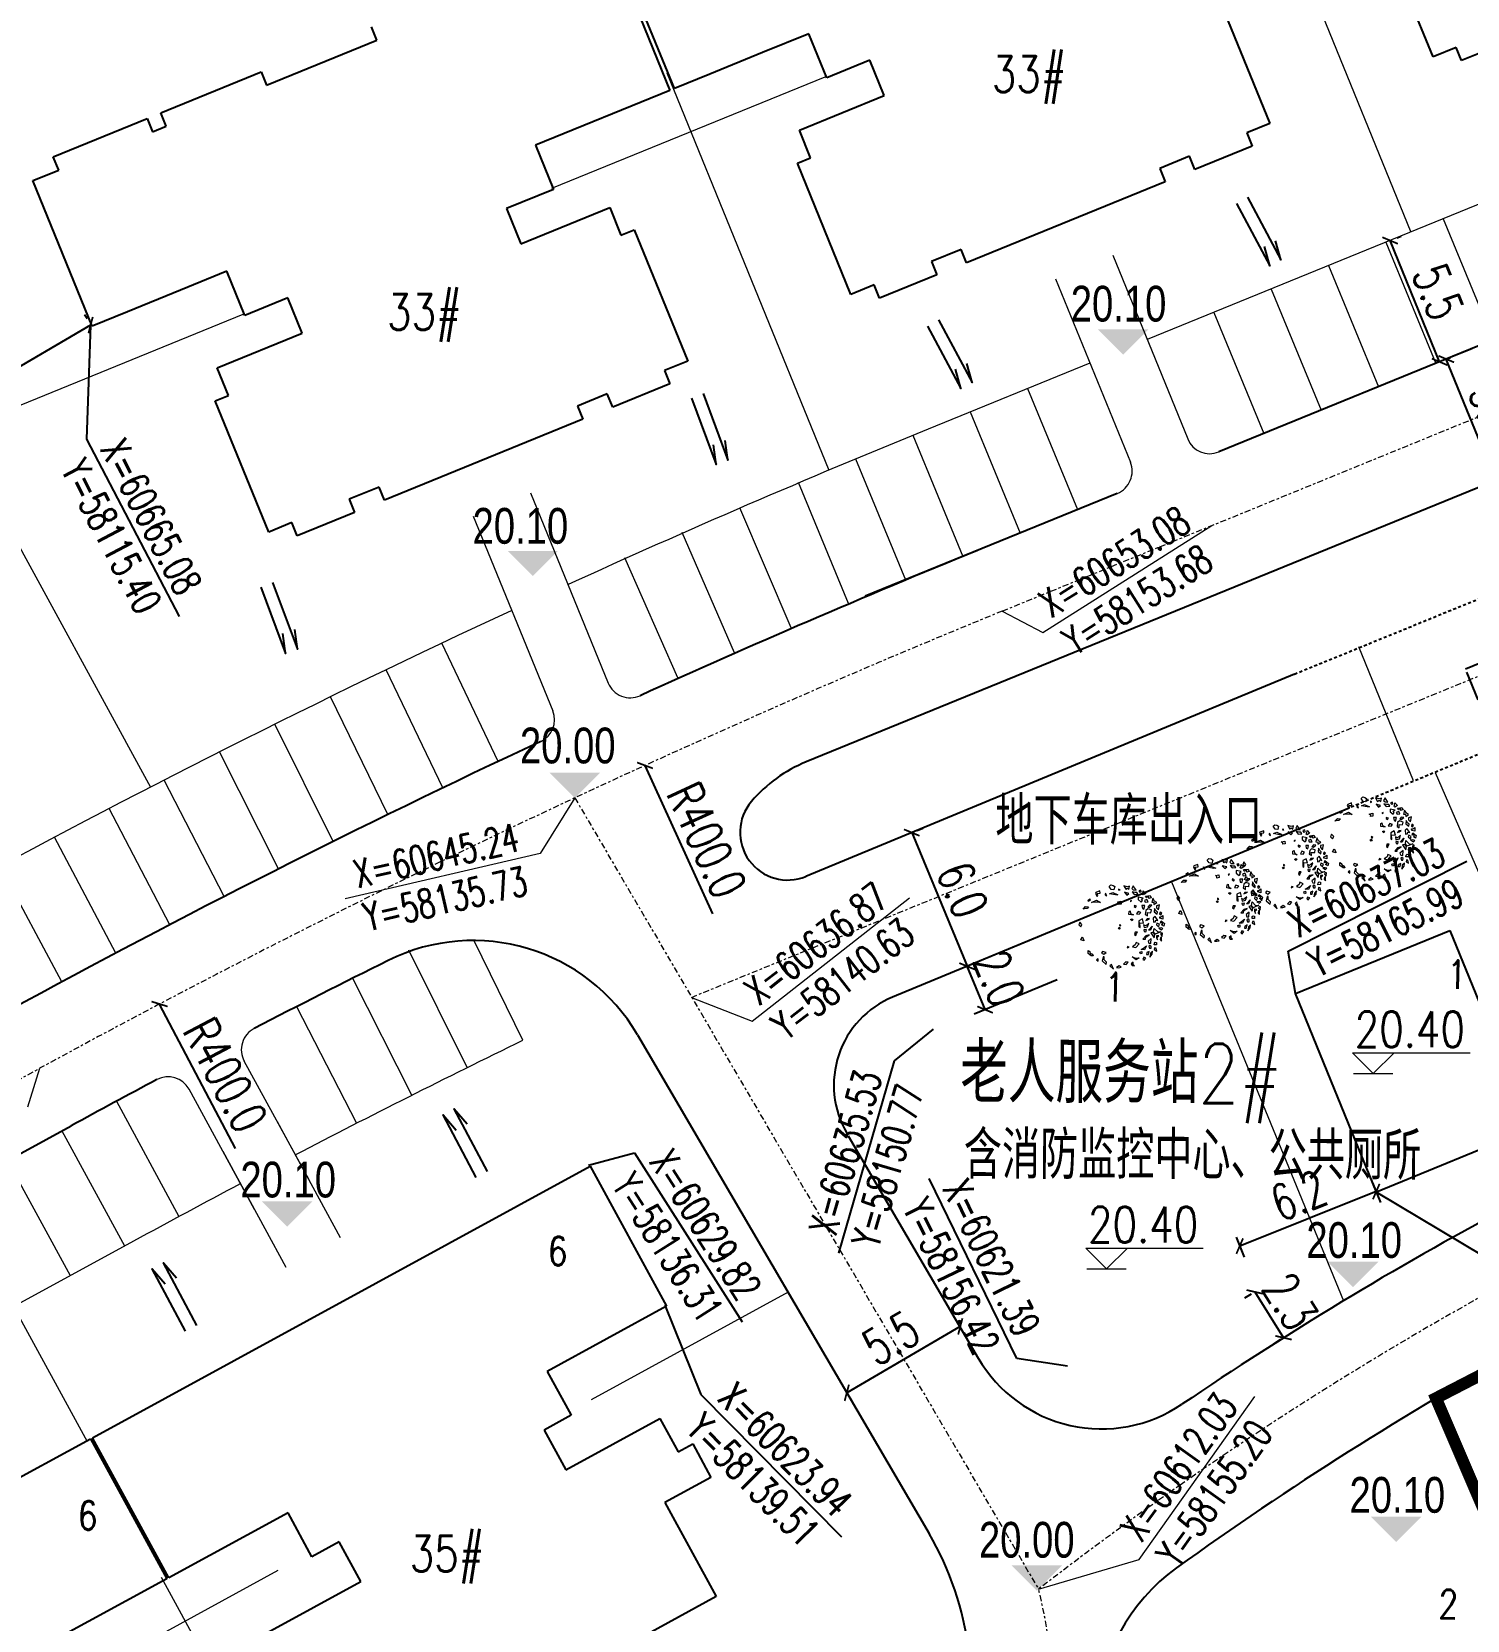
# Model space of a CAD drawing. Header units: inches. Extents: x 393 to 1582, y 246 to 1188.
# Drawn here: x 1077 to 1137.2, y 819.9 to 886.6 of the extents above; entities that cross this region are included whole.
import ezdxf

# ---------------------------------------------------------------- set-up
doc = ezdxf.new("R2010")
doc.units = ezdxf.units.IN
doc.header["$MEASUREMENT"] = 0
for name, pattern in [('CENTER', [2, 1.25, -0.25, 0.25, -0.25]), ('CENTERX2', [4, 2.5, -0.5, 0.5, -0.5]), ('DASH', [0.35, 0.25, -0.1]), ('DASHED', [19.05, 12.7, -6.35])]:
    doc.linetypes.add(name, pattern=pattern)
for name, color, linetype, lineweight in [('BUILD', 1, 'Continuous', 40), ('buildelev', 2, 'Continuous', 20), ('parking', 30, 'Continuous', 18), ('ROAD', 1, 'Continuous', 25), ('ROAD-CENTER', 7, 'CENTERX2', 18), ('ROAD-ZB', 4, 'Continuous', 15), ('walk', 2, 'Continuous', 18), ('围墙', 75, 'FENCELINE1', 15), ('建筑型号', 2, 'Continuous', 18), ('树', 84, 'Continuous', 15)]:
    doc.layers.add(name, color=color, linetype=linetype, lineweight=lineweight)
for name, color, linetype in [('build2', 40, 'Continuous'), ('buildcoor', 7, 'Continuous'), ('DIM', 4, 'Continuous'), ('drain', 4, 'Continuous'), ('ELEV', 1, 'Continuous'), ('FRAME', 7, 'Continuous'), ('G', 60, 'Continuous'), ('PD', 21, 'Continuous'), ('PUB_TEXT', 7, 'Continuous'), ('roaddim', 2, 'Continuous'), ('roadradiu', 3, 'Continuous'), ('公共绿地', 3, 'Continuous'), ('外墙', 42, 'Continuous'), ('建筑层数', 7, 'Continuous')]:
    doc.layers.add(name, color=color, linetype=linetype)
doc.styles.add('_HZTXT', font='txt.shx', dxfattribs={"width": 0.8, "bigfont": 'hztxt.shx'})
doc.styles.add('DIM_FONT', font='SIMPLEX.shx', dxfattribs={"width": 0.8})
doc.styles.add('FLS', font='', dxfattribs={"width": 0.8})
doc.styles.add('HZ', font='simplex.shx', dxfattribs={"width": 0.7, "bigfont": 'hztxt.shx'})
doc.styles.add('RO', font='romans.shx', dxfattribs={"width": 0.8})
doc.styles.get('FLS').set_extended_font_data('创艺繁隶书')
doc.linetypes.add('FENCELINE1', pattern='A,0.25,-0.1,[133,ltypeshp.shx,S=0.1,R=0,X=-0.1,Y=0],-0.1,1', length=1.45)
doc.dimstyles.new('NORMAL', dxfattribs={"dimtxt": 1.5, "dimasz": 0.3, "dimexe": 0.5, "dimexo": 0.3, "dimgap": 0.3, "dimtad": 1, "dimdec": 1, "dimzin": 1, "dimdsep": 46, "dimtxsty": 'HZ', "dimblk": 'ARCHTICK', "dimcen": 0, "dimclrt": 256, "dimadec": 0, "dimazin": 0, "dimtfac": 1, "dimtdec": 1, "dimtofl": 0, "dimtmove": 0, "dimatfit": 3, "dimldrblk": 'ARCHTICK', "dimfxl": 1, "dimtolj": 2, "dimtzin": 0, "dimarcsym": 0})

# ---------------------------------------------------------------- blocks, each defined once
blk = doc.blocks.new('_ARCHTICK')
at = {"color": 0, "linetype": 'ByBlock', "const_width": 0.15}
blk.add_lwpolyline([(-0.5, -0.5), (0.5, 0.5)], dxfattribs=at)
blk = doc.blocks.new('*D108')
at = {"layer": 'DEFPOINTS', "color": 0, "ltscale": 0.3, "transparency": 16777216}
for p in [(1123.957, 1187.983), (1247.519, 525.406)]:
    blk.add_point(p, dxfattribs=at)
at = {"layer": 'roadradiu', "color": 0, "lineweight": -2, "ltscale": 0.3, "transparency": 16777216}
blk.add_line((1246.336, 531.746), (1247.519, 525.406), dxfattribs=at)
at = {"layer": 'roadradiu', "color": 0, "lineweight": -2, "ltscale": 0.3, "transparency": 16777216, "xscale": 0.3, "yscale": 0.3, "zscale": 0.3, "rotation": 280.5635434118076}
blk.add_blockref('_ARCHTICK', (1247.519, 525.406), dxfattribs=at)
at = {"layer": 'roadradiu', "ltscale": 0.3, "transparency": 16777216, "insert": (1247.905, 529.063), "char_height": 1.5, "attachment_point": 5, "rotation": 280.56354, "style": 'HZ'}
blk.add_mtext('\\A2;R674.0', dxfattribs=at)
blk = doc.blocks.new('*D188')
at = {"layer": 'DEFPOINTS', "color": 0, "ltscale": 0.3, "transparency": 16777216}
for p in [(1123.957, 1187.983), (1194.722, 517.708)]:
    blk.add_point(p, dxfattribs=at)
at = {"layer": 'roadradiu', "color": 0, "lineweight": -2, "ltscale": 0.3, "transparency": 16777216}
blk.add_line((1193.358, 530.623), (1194.722, 517.708), dxfattribs=at)
at = {"layer": 'roadradiu', "color": 0, "lineweight": -2, "ltscale": 0.3, "transparency": 16777216, "xscale": 0.3, "yscale": 0.3, "zscale": 0.3, "rotation": 276.0266870917976}
blk.add_blockref('_ARCHTICK', (1194.722, 517.708), dxfattribs=at)
at = {"layer": 'roadradiu', "ltscale": 0.3, "transparency": 16777216, "insert": (1194.709, 527.824), "char_height": 1.5, "attachment_point": 5, "rotation": 276.02669, "style": 'HZ'}
blk.add_mtext('\\A2;R674.0', dxfattribs=at)
blk = doc.blocks.new('YMQ')
at = {"layer": 'PD'}
for p, q in [((-3.425, 16.316), (2.222, 18.623)), ((1.796, 18.45), (3.581, 14.08)), ((2.222, 18.623), (4.007, 14.254)), ((-3.142, 15.622), (2.505, 17.929)), ((-0.602, 17.47), (4.466, 5.065)), ((-3.425, 16.316), (1.643, 3.912)), ((-2.999, 16.49), (2.068, 4.086)), ((4.007, 14.254), (-1.64, 11.947)), ((3.581, 14.08), (4.33, 12.247)), ((4.007, 14.254), (4.756, 12.421)), ((4.33, 12.247), (5.079, 10.414)), ((4.756, 12.421), (5.504, 10.588)), ((5.504, 10.588), (-0.142, 8.281)), ((5.079, 10.414), (6.864, 6.045)), ((5.504, 10.588), (7.29, 6.219)), ((7.006, 6.913), (1.359, 4.606)), ((7.29, 6.219), (1.643, 3.912))]:
    blk.add_line(p, q, dxfattribs=at)
at = {"layer": 'PD', "linetype": 'DASHED'}
blk.add_line((4.756, 12.421), (-0.891, 10.114), dxfattribs=at)
at = {"layer": 'PD', "linetype": 'CENTER'}
blk.add_lwpolyline([(0, 0), (-7.337, 17.959), (3.864, 22.535), (11.201, 4.576)], close=True, dxfattribs=at)
blk = doc.blocks.new('A$C1F88636C')
at = {"layer": 'G', "rotation": 319.643104860294}
blk.add_blockref('YMQ', (0, 3.766), dxfattribs=at)
blk = doc.blocks.new('psss')
at = {"layer": 'drain', "ltscale": 3}
for points in [[(-2.979, 0.527), (0.007, 0.531), (-0.808, 0.714)], [(-2.967, -0.004), (0, 0), (-0.815, 0.183)]]:
    blk.add_lwpolyline(points, dxfattribs=at)
blk = doc.blocks.new('GPPMTR01')
at = {"color": 0, "linetype": 'ByBlock'}
for points in [[(-0.354, 0.404), (-0.335, 0.371), (-0.312, 0.378), (-0.293, 0.408)], [(-0.298, 0.355), (-0.259, 0.362), (-0.24, 0.402), (-0.263, 0.4), (-0.275, 0.378)], [(-0.263, 0.454), (-0.27, 0.431), (-0.248, 0.431), (-0.243, 0.447)], [(-0.215, 0.443), (-0.218, 0.456), (-0.242, 0.475), (-0.199, 0.486), (-0.199, 0.449)], [(-0.166, 0.433), (-0.207, 0.386), (-0.18, 0.371), (-0.137, 0.387), (-0.147, 0.409), (-0.165, 0.407)], [(-0.173, 0.469), (-0.151, 0.518), (-0.12, 0.516), (-0.128, 0.487), (-0.144, 0.498), (-0.151, 0.48), (-0.145, 0.47)], [(-0.127, 0.461), (-0.133, 0.429), (-0.111, 0.428), (-0.096, 0.459)], [(-0.106, 0.53), (-0.073, 0.496), (-0.058, 0.515), (-0.035, 0.504), (-0.038, 0.545), (-0.064, 0.53)], [(-0.079, 0.401), (-0.097, 0.371), (-0.064, 0.359), (-0.049, 0.371)], [(-0.038, 0.477), (-0.055, 0.454), (-0.043, 0.424), (-0.032, 0.439)], [(0.007, 0.443), (-0.026, 0.412), (-0.02, 0.382), (0.016, 0.352), (0.045, 0.367), (0.01, 0.386), (0.034, 0.42)], [(0.005, 0.559), (-0.005, 0.523), (0.016, 0.511), (0.051, 0.519)], [(0.01, 0.485), (0.042, 0.462), (0.084, 0.477), (0.066, 0.492), (0.042, 0.485)], [(0.105, 0.53), (0.084, 0.519), (0.099, 0.504), (0.114, 0.511)], [(0.158, 0.447), (0.096, 0.443), (0.105, 0.412), (0.146, 0.393), (0.155, 0.416), (0.14, 0.428)], [(0.131, 0.488), (0.137, 0.5), (0.134, 0.53), (0.173, 0.507), (0.146, 0.481)], [(0.179, 0.477), (0.229, 0.496), (0.25, 0.473), (0.223, 0.458), (0.22, 0.477), (0.202, 0.469), (0.199, 0.458)], [(0.205, 0.439), (0.179, 0.42), (0.194, 0.405), (0.226, 0.416)], [(0.214, 0.359), (0.274, 0.374), (0.291, 0.409), (0.282, 0.336), (0.247, 0.333)], [(0.268, 0.45), (0.253, 0.435), (0.241, 0.409), (0.274, 0.428)], [(0.315, 0.416), (0.306, 0.401), (0.318, 0.39), (0.348, 0.393)], [(-0.482, 0.196), (-0.461, 0.207), (-0.432, 0.177), (-0.452, 0.154), (-0.494, 0.15), (-0.5, 0.177)], [(-0.412, 0.305), (-0.364, 0.304), (-0.367, 0.328), (-0.343, 0.337), (-0.374, 0.364), (-0.382, 0.335)], [(-0.393, 0.241), (-0.408, 0.23), (-0.396, 0.226)], [(-0.304, 0.31), (-0.343, 0.272), (-0.298, 0.279)], [(-0.215, 0.295), (-0.215, 0.276), (-0.206, 0.283)], [(-0.123, 0.314), (-0.144, 0.295), (-0.135, 0.287), (-0.115, 0.295)], [(-0.064, 0.207), (-0.085, 0.184), (-0.115, 0.203), (-0.115, 0.219), (-0.085, 0.207), (-0.052, 0.226)], [(-0.032, 0.317), (-0.058, 0.295), (-0.043, 0.264), (-0.023, 0.291)], [(-0.02, 0.188), (-0.008, 0.192), (0.001, 0.177), (-0.02, 0.169)], [(0.045, 0.295), (0.042, 0.249), (0.105, 0.211), (0.119, 0.219), (0.069, 0.245), (0.096, 0.283)], [(0.084, 0.371), (0.072, 0.344), (0.081, 0.321), (0.084, 0.344)], [(0.128, 0.336), (0.137, 0.287), (0.114, 0.272), (0.146, 0.26), (0.158, 0.302)], [(0.179, 0.272), (0.167, 0.245), (0.185, 0.238), (0.199, 0.253)], [(0.199, 0.291), (0.179, 0.352), (0.211, 0.31)], [(0.25, 0.325), (0.241, 0.298), (0.312, 0.302), (0.282, 0.329)], [(0.253, 0.268), (0.241, 0.226), (0.259, 0.177), (0.274, 0.203), (0.253, 0.219)], [(0.303, 0.268), (0.309, 0.219), (0.336, 0.215), (0.351, 0.234)], [(0.321, 0.363), (0.306, 0.34), (0.327, 0.325), (0.356, 0.325), (0.327, 0.336)], [(0.351, 0.382), (0.348, 0.371), (0.368, 0.355), (0.392, 0.359)], [(0.386, 0.257), (0.368, 0.272), (0.365, 0.287), (0.377, 0.298), (0.401, 0.283)], [(0.401, 0.207), (0.383, 0.219), (0.365, 0.211), (0.368, 0.196), (0.392, 0.192)], [(0.431, 0.26), (0.419, 0.245), (0.436, 0.23), (0.466, 0.249)], [(0.442, 0.203), (0.451, 0.169), (0.487, 0.139), (0.472, 0.181)], [(-0.482, 0.014), (-0.506, 0.025), (-0.514, -0.024), (-0.506, -0.036), (-0.464, -0.036), (-0.47, -0.024), (-0.494, -0.017)], [(-0.446, 0.071), (-0.432, 0.055), (-0.414, 0.067)], [(-0.417, 0.109), (-0.411, 0.15), (-0.357, 0.188), (-0.369, 0.162)], [(-0.283, 0.139), (-0.269, 0.181), (-0.239, 0.166), (-0.248, 0.139), (-0.263, 0.15)], [(-0.02, 0.033), (-0.035, 0.025), (-0.026, 0.017), (-0.014, 0.021)], [(0.152, 0.162), (0.137, 0.139), (0.158, 0.12), (0.176, 0.128), (0.161, 0.143)], [(0.25, 0.086), (0.271, 0.063), (0.274, 0.021), (0.303, 0.052), (0.285, 0.109)], [(0.348, 0.173), (0.377, 0.128), (0.356, 0.097), (0.354, 0.128)], [(0.401, 0.078), (0.398, 0.063), (0.374, 0.067), (0.377, 0.09)], [(0.428, 0.025), (0.431, -0.021), (0.377, -0.043), (0.41, -0.013)], [(0.422, 0.166), (0.419, 0.135), (0.439, 0.12), (0.451, 0.139)], [(0.451, 0.074), (0.469, 0.052), (0.484, 0.063), (0.472, 0.093)], [(-0.467, -0.131), (-0.464, -0.157), (-0.482, -0.154), (-0.485, -0.127)], [(-0.437, -0.131), (-0.429, -0.066), (-0.381, -0.04), (-0.408, -0.078)], [(-0.42, -0.26), (-0.432, -0.218), (-0.411, -0.188), (-0.402, -0.214), (-0.411, -0.229)], [(0.256, -0.013), (0.241, -0.028), (0.253, -0.04)], [(0.407, -0.119), (0.389, -0.138), (0.398, -0.176), (0.419, -0.154)], [(0.436, -0.066), (0.442, -0.097), (0.466, -0.097), (0.481, -0.074), (0.46, -0.078)], [(-0.266, -0.366), (-0.304, -0.374), (-0.283, -0.4), (-0.251, -0.393)], [(0.17, -0.286), (0.137, -0.317), (0.149, -0.336), (0.176, -0.321)], [(0.205, -0.332), (0.199, -0.343), (0.235, -0.378), (0.294, -0.359), (0.274, -0.34), (0.235, -0.351)], [(0.327, -0.305), (0.333, -0.328), (0.389, -0.313)], [(0.416, -0.218), (0.389, -0.233), (0.392, -0.271), (0.407, -0.248)], [(-0.115, -0.473), (-0.138, -0.438), (-0.106, -0.438), (-0.085, -0.446)], [(0.072, -0.48), (0.042, -0.461), (0.06, -0.45), (0.066, -0.454), (0.096, -0.454), (0.096, -0.438), (0.125, -0.442), (0.114, -0.461)], [(0.188, -0.431), (0.211, -0.423), (0.188, -0.408)]]:
    blk.add_lwpolyline(points, close=True, dxfattribs=at)
blk.add_circle((0, 0), 0.01, dxfattribs=at)
blk = doc.blocks.new('*D248')
at = {"layer": 'DEFPOINTS', "color": 0, "ltscale": 0.3, "transparency": 16777216}
for p in [(1113.848, 852.972), (1116.172, 847.361), (1116.223, 847.382)]:
    blk.add_point(p, dxfattribs=at)
at = {"layer": 'roaddim', "color": 0, "lineweight": -2, "ltscale": 0.3, "transparency": 16777216}
for p, q in [((1113.899, 852.993), (1116.223, 847.382)), ((1114.125, 853.087), (1114.361, 853.185)), ((1116.449, 847.475), (1116.685, 847.573))]:
    blk.add_line(p, q, dxfattribs=at)
at = {"layer": 'roaddim', "color": 0, "lineweight": -2, "ltscale": 0.3, "transparency": 16777216, "xscale": 0.5, "yscale": 0.5, "zscale": 0.5}
for p, rotation in [((1113.899, 852.993), 112.4966321299341), ((1116.223, 847.382), 292.4966321299341)]:
    blk.add_blockref('_ARCHTICK', p, dxfattribs=dict(at, rotation=rotation))
at = {"layer": 'roaddim', "ltscale": 0.3, "transparency": 16777216, "insert": (1116.031, 850.59), "char_height": 1.5, "attachment_point": 5, "rotation": 292.49663, "style": 'HZ'}
blk.add_mtext('\\A2;6.0', dxfattribs=at)
blk = doc.blocks.new('*D356')
at = {"layer": 'DEFPOINTS', "color": 0, "ltscale": 0.3, "transparency": 16777216}
for p in [(1136.343, 872.868), (1137.692, 873.418), (1139.77, 868.325)]:
    blk.add_point(p, dxfattribs=at)
at = {"layer": 'roaddim', "color": 0, "lineweight": -2, "ltscale": 0.3, "transparency": 16777216}
for p, q in [((1137.415, 873.305), (1135.88, 872.679)), ((1138.421, 867.774), (1136.343, 872.868)), ((1139.493, 868.211), (1137.958, 867.585))]:
    blk.add_line(p, q, dxfattribs=at)
at = {"layer": 'roaddim', "color": 0, "lineweight": -2, "ltscale": 0.3, "transparency": 16777216, "xscale": 0.5, "yscale": 0.5, "zscale": 0.5}
for p, rotation in [((1136.343, 872.868), 112.1948373259696), ((1138.421, 867.774), 292.1948373259696)]:
    blk.add_blockref('_ARCHTICK', p, dxfattribs=dict(at, rotation=rotation))
at = {"layer": 'roaddim', "ltscale": 0.3, "transparency": 16777216, "insert": (1138.354, 870.717), "char_height": 1.5, "attachment_point": 5, "rotation": 292.19484, "style": 'HZ'}
blk.add_mtext('\\A2;5.5', dxfattribs=at)
blk = doc.blocks.new('*D202')
at = {"layer": 'DEFPOINTS', "color": 0, "ltscale": 0.3, "transparency": 16777216}
for p in [(1133.983, 877.845), (1133.983, 877.845), (1136.06, 872.752)]:
    blk.add_point(p, dxfattribs=at)
at = {"layer": 'roaddim', "color": 0, "lineweight": -2, "ltscale": 0.3, "transparency": 16777216}
for p, q in [((1136.06, 872.752), (1133.983, 877.845)), ((1134.26, 877.958), (1134.446, 878.034)), ((1136.338, 872.866), (1136.523, 872.941))]:
    blk.add_line(p, q, dxfattribs=at)
at = {"layer": 'roaddim', "color": 0, "lineweight": -2, "ltscale": 0.3, "transparency": 16777216, "xscale": 0.5, "yscale": 0.5, "zscale": 0.5}
for p, rotation in [((1133.983, 877.845), 112.1948373261285), ((1136.06, 872.752), 292.1948373261285)]:
    blk.add_blockref('_ARCHTICK', p, dxfattribs=dict(at, rotation=rotation))
at = {"layer": 'roaddim', "ltscale": 0.3, "transparency": 16777216, "insert": (1135.994, 875.695), "char_height": 1.5, "attachment_point": 5, "rotation": 292.19484, "style": 'HZ'}
blk.add_mtext('\\A2;5.5', dxfattribs=at)
blk = doc.blocks.new('*D205')
at = {"layer": 'DEFPOINTS', "color": 0, "ltscale": 0.3, "transparency": 16777216}
for p in [(1079.422, 874.295), (1065.396, 866.08), (1065.396, 866.08)]:
    blk.add_point(p, dxfattribs=at)
at = {"layer": 'DIM', "color": 0, "lineweight": -2, "ltscale": 0.3, "transparency": 16777216}
for p, q in [((1079.422, 874.295), (1065.396, 866.08)), ((1079.27, 874.553), (1079.169, 874.726)), ((1065.244, 866.338), (1065.143, 866.511))]:
    blk.add_line(p, q, dxfattribs=at)
at = {"layer": 'DIM', "color": 0, "lineweight": -2, "ltscale": 0.3, "transparency": 16777216, "xscale": 0.5, "yscale": 0.5, "zscale": 0.5}
for p, rotation in [((1079.422, 874.295), 30.35756967952579), ((1065.396, 866.08), 210.3575696795258)]:
    blk.add_blockref('_ARCHTICK', p, dxfattribs=dict(at, rotation=rotation))
at = {"layer": 'DIM', "ltscale": 0.3, "transparency": 16777216, "insert": (1071.878, 871.093), "char_height": 1.5, "attachment_point": 5, "rotation": 30.35757, "style": 'HZ'}
blk.add_mtext('\\A2;16.3', dxfattribs=at)
blk = doc.blocks.new('*D367')
at = {"layer": 'DEFPOINTS', "color": 0, "ltscale": 0.3, "transparency": 16777216}
for p in [(1102.7, 855.811), (1268.804, 491.93)]:
    blk.add_point(p, dxfattribs=at)
at = {"layer": 'roadradiu', "color": 0, "lineweight": -2, "ltscale": 0.3, "transparency": 16777216}
blk.add_line((1105.544, 849.58), (1102.7, 855.811), dxfattribs=at)
at = {"layer": 'roadradiu', "color": 0, "lineweight": -2, "ltscale": 0.3, "transparency": 16777216, "xscale": 0.5, "yscale": 0.5, "zscale": 0.5, "rotation": 114.5356906864757}
blk.add_blockref('_ARCHTICK', (1102.7, 855.811), dxfattribs=at)
at = {"layer": 'roadradiu', "ltscale": 0.3, "transparency": 16777216, "insert": (1105.285, 852.676), "char_height": 1.5, "attachment_point": 5, "rotation": 294.53569, "style": 'HZ'}
blk.add_mtext('\\A2;R400.0', dxfattribs=at)
blk = doc.blocks.new('*D368')
at = {"layer": 'DEFPOINTS', "color": 0, "ltscale": 0.3, "transparency": 16777216}
for p in [(1082.317, 845.798), (1268.804, 491.93)]:
    blk.add_point(p, dxfattribs=at)
at = {"layer": 'roadradiu', "color": 0, "lineweight": -2, "ltscale": 0.3, "transparency": 16777216}
blk.add_line((1085.511, 839.738), (1082.317, 845.798), dxfattribs=at)
at = {"layer": 'roadradiu', "color": 0, "lineweight": -2, "ltscale": 0.3, "transparency": 16777216, "xscale": 0.5, "yscale": 0.5, "zscale": 0.5, "rotation": 117.7890269071793}
blk.add_blockref('_ARCHTICK', (1082.317, 845.798), dxfattribs=at)
at = {"layer": 'roadradiu', "ltscale": 0.3, "transparency": 16777216, "insert": (1085.076, 842.815), "char_height": 1.5, "attachment_point": 5, "rotation": 297.78903, "style": 'HZ'}
blk.add_mtext('\\A2;R400.0', dxfattribs=at)
blk = doc.blocks.new('*D208')
at = {"layer": 'DEFPOINTS', "color": 0, "ltscale": 0.3, "transparency": 16777216}
for p in [(1115.938, 832.266), (1111.171, 829.479), (1111.171, 829.479)]:
    blk.add_point(p, dxfattribs=at)
at = {"layer": 'roaddim', "color": 0, "lineweight": -2, "ltscale": 0.3, "transparency": 16777216}
for p, q in [((1115.938, 832.266), (1111.171, 829.479)), ((1116.089, 832.007), (1116.19, 831.835)), ((1111.323, 829.22), (1111.424, 829.047))]:
    blk.add_line(p, q, dxfattribs=at)
at = {"layer": 'roaddim', "color": 0, "lineweight": -2, "ltscale": 0.3, "transparency": 16777216, "xscale": 0.5, "yscale": 0.5, "zscale": 0.5}
for p, rotation in [((1115.938, 832.266), 30.31965922233351), ((1111.171, 829.479), 210.3196592223335)]:
    blk.add_blockref('_ARCHTICK', p, dxfattribs=dict(at, rotation=rotation))
at = {"layer": 'roaddim', "ltscale": 0.3, "transparency": 16777216, "insert": (1113.025, 831.779), "char_height": 1.5, "attachment_point": 5, "rotation": 30.31966, "style": 'HZ'}
blk.add_mtext('\\A2;5.5', dxfattribs=at)
blk = doc.blocks.new('bg')
at = {"layer": 'buildelev'}
blk.add_line((403415.903, 597892.095), (403417.408, 597892.095), dxfattribs=at)
blk.add_lwpolyline([(403417.451, 597892.89), (403416.656, 597892.095), (403415.86, 597892.89), (403420.35, 597892.89)], dxfattribs=at)
blk = doc.blocks.new('*D423')
at = {"layer": 'DEFPOINTS', "color": 0, "ltscale": 0.3, "transparency": 16777216}
for p in [(1128.408, 833.784), (1129.511, 831.789), (1129.62, 831.858)]:
    blk.add_point(p, dxfattribs=at)
at = {"layer": 'DIM', "color": 0, "lineweight": -2, "ltscale": 0.3, "transparency": 16777216}
for p, q in [((1128.154, 833.624), (1127.876, 833.449)), ((1128.299, 833.715), (1129.511, 831.789)), ((1129.366, 831.698), (1129.087, 831.523))]:
    blk.add_line(p, q, dxfattribs=at)
at = {"layer": 'DIM', "color": 0, "lineweight": -2, "ltscale": 0.3, "transparency": 16777216, "xscale": 0.5, "yscale": 0.5, "zscale": 0.5}
for p, rotation in [((1128.299, 833.715), 122.1811824270587), ((1129.511, 831.789), 302.1811824270587)]:
    blk.add_blockref('_ARCHTICK', p, dxfattribs=dict(at, rotation=rotation))
at = {"layer": 'DIM', "ltscale": 0.3, "transparency": 16777216, "insert": (1129.793, 833.311), "char_height": 1.5, "attachment_point": 5, "rotation": 302.18118, "style": 'HZ'}
blk.add_mtext('\\A2;2.3', dxfattribs=at)
blk = doc.blocks.new('*D424')
at = {"layer": 'DEFPOINTS', "color": 0, "ltscale": 0.3, "transparency": 16777216}
for p in [(1133.14, 838.575), (1127.409, 836.286), (1127.668, 835.636)]:
    blk.add_point(p, dxfattribs=at)
at = {"layer": 'DIM', "color": 0, "lineweight": -2, "ltscale": 0.3, "transparency": 16777216}
for p, q in [((1133.251, 838.296), (1133.585, 837.46)), ((1133.4, 837.925), (1127.668, 835.636)), ((1127.52, 836.007), (1127.854, 835.172))]:
    blk.add_line(p, q, dxfattribs=at)
at = {"layer": 'DIM', "color": 0, "lineweight": -2, "ltscale": 0.3, "transparency": 16777216, "xscale": 0.5, "yscale": 0.5, "zscale": 0.5}
for p, rotation in [((1133.4, 837.925), 21.76666227335854), ((1127.668, 835.636), 201.7666622733585)]:
    blk.add_blockref('_ARCHTICK', p, dxfattribs=dict(at, rotation=rotation))
at = {"layer": 'DIM', "ltscale": 0.3, "transparency": 16777216, "insert": (1130.145, 837.755), "char_height": 1.5, "attachment_point": 5, "rotation": 21.76666, "style": 'HZ'}
blk.add_mtext('\\A2;6.2', dxfattribs=at)
blk = doc.blocks.new('*D429')
at = {"layer": 'DEFPOINTS', "color": 0, "ltscale": 0.3, "transparency": 16777216}
for p in [(1119.532, 848.752), (1116.224, 847.382), (1120.286, 846.932)]:
    blk.add_point(p, dxfattribs=at)
at = {"layer": 'DIM', "color": 0, "lineweight": -2, "ltscale": 0.3, "transparency": 16777216}
for p, q in [((1119.255, 848.638), (1115.762, 847.191)), ((1116.978, 845.562), (1116.224, 847.382)), ((1120.009, 846.818), (1116.516, 845.371))]:
    blk.add_line(p, q, dxfattribs=at)
at = {"layer": 'DIM', "color": 0, "lineweight": -2, "ltscale": 0.3, "transparency": 16777216, "xscale": 0.5, "yscale": 0.5, "zscale": 0.5}
for p, rotation in [((1116.224, 847.382), 112.496632130018), ((1116.978, 845.562), 292.496632130018)]:
    blk.add_blockref('_ARCHTICK', p, dxfattribs=dict(at, rotation=rotation))
at = {"layer": 'DIM', "ltscale": 0.3, "transparency": 16777216, "insert": (1117.571, 846.874), "char_height": 1.5, "attachment_point": 5, "rotation": 292.49663, "style": 'HZ'}
blk.add_mtext('\\A2;2.0', dxfattribs=at)
blk = doc.blocks.new('*D308')
at = {"layer": 'DEFPOINTS', "color": 0, "ltscale": 0.3, "transparency": 16777216}
for p in [(1065.674, 820.138), (1065.852, 820.235), (1166.289, 636.078)]:
    blk.add_point(p, dxfattribs=at)
at = {"layer": 'DIM', "color": 0, "lineweight": -2, "ltscale": 0.3, "transparency": 16777216}
for p, q in [((1166.111, 635.98), (1065.674, 820.138)), ((1065.589, 820.091), (1065.235, 819.898)), ((1166.026, 635.934), (1165.672, 635.741))]:
    blk.add_line(p, q, dxfattribs=at)
at = {"layer": 'DIM', "color": 0, "lineweight": -2, "ltscale": 0.3, "transparency": 16777216, "xscale": 0.5, "yscale": 0.5, "zscale": 0.5}
for p, rotation in [((1065.674, 820.138), 118.6074258595368), ((1166.111, 635.98), 298.6074258595368)]:
    blk.add_blockref('_ARCHTICK', p, dxfattribs=dict(at, rotation=rotation))
at = {"layer": 'DIM', "ltscale": 0.3, "transparency": 16777216, "insert": (1116.815, 728.562), "char_height": 1.5, "attachment_point": 5, "rotation": 298.60743, "style": 'HZ'}
blk.add_mtext('\\A2;209.8', dxfattribs=at)

msp = doc.modelspace()

# ---------------------------------------------------------------- linework, layer by layer
at = {"layer": 'build2', "color": 0}
msp.add_lwpolyline([(1136.494, 848.885), (1139.894, 840.552), (1133.412, 837.907), (1130.012, 846.241)], close=True, dxfattribs=at)
at = {"layer": 'buildcoor', "color": 0, "ltscale": 0.3}
for points in [[(1079.422, 874.295), (1079.247, 869.502)], [(1079.247, 869.502), (1083.14, 862.059)], [(1129.71, 848.011), (1137.211, 851.792)], [(1130.012, 846.241), (1129.71, 848.011)], [(1114.791, 844.738), (1113.154, 843.411)], [(1113.154, 843.411), (1110.826, 835.34)], [(1100.327, 839.037), (1102.261, 839.545)], [(1102.261, 839.545), (1106.773, 832.459)], [(1118.312, 830.924), (1114.625, 838.471)], [(1133.412, 837.907), (1137.888, 835.232)], [(1103.535, 833.154), (1105.048, 829.407)], [(1120.436, 830.6), (1118.312, 830.924)], [(1105.048, 829.407), (1110.955, 823.435)]]:
    msp.add_lwpolyline(points, dxfattribs=at)
at = {"layer": 'ELEV', "color": 0}
for points in [[(1121.714, 874.115), (1123.835, 874.115), (1122.774, 873.054)], [(1096.927, 864.819), (1099.049, 864.819), (1097.988, 863.759)], [(1098.692, 855.512), (1100.814, 855.512), (1099.753, 854.451)], [(1086.609, 837.514), (1088.73, 837.514), (1087.669, 836.454)], [(1131.365, 834.977), (1133.487, 834.977), (1132.426, 833.917)], [(1133.177, 824.281), (1135.298, 824.281), (1134.238, 823.22)], [(1118.093, 822.233), (1120.214, 822.233), (1119.153, 821.172)]]:
    msp.add_solid(points, dxfattribs=at)
at = {"layer": 'parking', "color": 0, "ltscale": 0.3}
for p, q in [((1145.822, 882.675), (1123.786, 873.684)), ((1136.214, 878.755), (1138.31, 873.67)), ((1133.807, 877.773), (1135.903, 872.688)), ((1131.4, 876.791), (1133.496, 871.706)), ((1128.992, 875.809), (1131.088, 870.724)), ((1126.585, 874.827), (1128.681, 869.742)), ((1121.378, 872.702), (1114.584, 869.93)), ((1118.76, 871.634), (1120.856, 866.549)), ((1116.353, 870.652), (1118.449, 865.567)), ((1113.946, 869.67), (1116.042, 864.585)), ((1111.538, 868.688), (1113.634, 863.603)), ((1109.131, 867.706), (1111.227, 862.621)), ((1108.841, 861.587), (1106.676, 866.631)), ((1106.46, 860.544), (1104.257, 865.584)), ((1104.081, 859.495), (1101.846, 864.52)), ((1096.527, 855.974), (1094.174, 860.946)), ((1094.212, 854.87), (1091.828, 859.826)), ((1091.904, 853.75), (1089.488, 858.691)), ((1089.603, 852.616), (1087.156, 857.542)), ((1087.31, 851.468), (1084.831, 856.378)), ((1085.024, 850.305), (1082.514, 855.199)), ((1082.745, 849.127), (1080.204, 854.005)), ((1080.474, 847.935), (1077.902, 852.796)), ((1078.211, 846.728), (1075.608, 851.573)), ((1095.517, 848.462), (1097.555, 844.3)), ((1092.772, 848.072), (1095.224, 843.149)), ((1090.416, 846.889), (1092.9, 841.982)), ((1088.068, 845.69), (1090.585, 840.8)), ((1080.512, 841.724), (1083.126, 836.885)), ((1078.208, 840.471), (1080.842, 835.643)), ((1075.926, 839.226), (1078.559, 834.398))]:
    msp.add_line(p, q, dxfattribs=at)
for points in [[(1097.103, 862.317, 0.016304), (1073.331, 850.341), (1063.472, 844.964)], [(1088.016, 839.47, -0.006823), (1097.568, 844.274, -0.006823)], [(1066.966, 828.075), (1081.232, 835.855, -0.003246), (1085.713, 838.262, -0.003246)]]:
    msp.add_lwpolyline(points, format="xyb", dxfattribs=at)
msp.add_arc((1268.804, 491.93), 408.25, 112.19484, 114.50589, dxfattribs=at)
at = {"layer": 'ROAD', "color": 0}
for p, q in [((1163.403, 877.968), (1109.466, 855.959)), ((1146.974, 877.205), (1126.789, 868.97)), ((1122.53, 867.232), (1111.947, 862.914)), ((1129.968, 859.648), (1109.456, 851.153)), ((1132.263, 854.025), (1113.095, 846.086)), ((1102.386, 844.501), (1114.624, 823.575)), ((1065.211, 833.382), (1078.598, 840.684)), ((1111.234, 840.266), (1116.693, 830.933))]:
    msp.add_line(p, q, dxfattribs=at)
at = {"layer": 'ROAD', "color": 0, "linetype": 'DASH', "ltscale": 0.5}
for p, q in [((1129.968, 859.648), (1142.871, 864.912)), ((1145.137, 859.357), (1132.263, 854.025))]:
    msp.add_line(p, q, dxfattribs=at)
at = {"layer": 'ROAD', "color": 0}
for centre, radius, start, end in [((1268.804, 491.93), 402.75, 112.19484, 114.38964), ((1268.804, 491.93), 402.75, 115.04306, 118.60743), ((1111.733, 850.404), 6, 112.19484, 139.51842), ((1108.69, 853.001), 2, 139.51842, 292.49663), ((1095.481, 840.462), 8, 30.31966, 116.44093), ((1268.804, 491.93), 397.25, 116.44093, 117.35123), ((1114.625, 842.391), 4, 112.49663, 210.31966), ((1268.804, 491.93), 397.25, 118.01646, 118.60743), ((1103.402, 817.013), 13, 298.60743, 30.31966)]:
    msp.add_arc(centre, radius, start, end, dxfattribs=at)
at = {"layer": 'ROAD', "color": 0, "ltscale": 0.3}
for centre, radius, start, end in [((1210.974, 702.575), 152.75, 112.19484, 124.1439), ((1210.974, 702.575), 147.25, 112.19484, 125.71289), ((1121.872, 833.962), 6, 210.31966, 304.1439), ((1129.69, 815.64), 8, 125.71289, 177.88741)]:
    msp.add_arc(centre, radius, start, end, dxfattribs=at)
at = {"layer": 'ROAD-CENTER', "color": 5, "ltscale": 0.1}
for p, q in [((1117.701, 862.292), (1162.365, 880.514)), ((1104.649, 846.078), (1144.004, 862.134)), ((1099.753, 854.451), (1119.221, 821.24)), ((997.603, 799.643), (1077.282, 843.098))]:
    msp.add_line(p, q, dxfattribs=at)
for centre, radius, start, end in [((1268.804, 491.93), 400, 112.19484, 118.60743), ((1210.974, 702.575), 150, 112.19484, 127.71175), ((1103.751, 817.156), 16, 300.0627, 14.78903)]:
    msp.add_arc(centre, radius, start, end, dxfattribs=at)
at = {"layer": 'ROAD-ZB', "color": 0, "ltscale": 0.3}
for points in [[(1119.404, 861.388), (1126.499, 865.884)], [(1117.701, 862.292), (1119.404, 861.388)], [(1099.753, 854.451), (1098.297, 852.114)], [(1098.297, 852.114), (1090.113, 850.219)], [(1107.192, 845.074), (1113.801, 850.258)], [(1104.649, 846.078), (1107.192, 845.074)], [(1077.282, 843.098), (1076.776, 841.471)], [(1123.442, 822.478), (1128.309, 829.324)], [(1119.221, 821.24), (1123.442, 822.478)]]:
    msp.add_lwpolyline(points, dxfattribs=at)
at = {"layer": 'walk', "color": 0, "ltscale": 0.3}
for p, q in [((1122.341, 877.225), (1125.485, 869.518)), ((1119.934, 876.243), (1123.078, 868.536)), ((1097.897, 867.252), (1101.153, 859.271)), ((1095.49, 866.27), (1098.823, 858.101)), ((1134.963, 855.162), (1132.668, 860.785)), ((1088.591, 838.416), (1085.871, 843.403)), ((1086.309, 837.171), (1083.553, 842.223))]:
    msp.add_line(p, q, dxfattribs=at)
at = {"layer": 'walk', "color": 0}
for p, q in [((1089.919, 835.98), (1087.263, 840.851)), ((1087.637, 834.735), (1084.98, 839.606))]:
    msp.add_line(p, q, dxfattribs=at)
for centre, start, end in [((1126.411, 869.896), 202.1949, 292.19484), ((1122.152, 868.158), 292.19484, 22.1949), ((1102.079, 859.649), 202.1949, 294.38964), ((1097.897, 857.723), 295.04306, 22.1949), ((1086.749, 843.882), 117.35123, 208.60743), ((1082.675, 841.744), 28.60743, 118.01646)]:
    msp.add_arc(centre, 1, start, end, dxfattribs=at)
at = {"layer": '公共绿地', "color": 0, "linetype": 'FENCELINE1', "ltscale": 0.1, "const_width": 0.5}
msp.add_lwpolyline([(1143.369, 833.107), (1135.907, 829.254), (1145.126, 807.775), (1130.32, 801.588), (1135.461, 791.745), (1139.947, 784.352)], dxfattribs=at)
at = {"layer": '围墙', "color": 0, "ltscale": 0.2}
for p, q in [((1128.056, 894.861), (1134.854, 878.2)), ((1103.613, 884.888), (1110.419, 868.204)), ((1098.788, 880.036), (1110.269, 884.72)), ((1066.663, 882.888), (1081.929, 854.898)), ((1073.783, 869.834), (1085.825, 874.747)), ((1108.705, 833.696), (1100.436, 829.186)), ((1076.184, 833.103), (1079.273, 827.44)), ((1087.285, 822.014), (1079.791, 817.927)), ((1082.385, 821.734), (1092.778, 802.676))]:
    msp.add_line(p, q, dxfattribs=at)
at = {"layer": '外墙', "color": 2, "ltscale": 0.1}
for p, q in [((1135.789, 885.555), (1133.541, 891.064)), ((1101.254, 890.257), (1103.747, 884.146)), ((1103.932, 884.222), (1101.439, 890.333)), ((1126.69, 888.269), (1128.937, 882.76)), ((1091.439, 886.253), (1091.212, 886.808)), ((1086.81, 884.364), (1091.439, 886.253)), ((1109.58, 886.526), (1107.636, 885.733)), ((1110.336, 884.674), (1109.58, 886.526)), ((1139.395, 886.38), (1136.987, 885.398)), ((1107.636, 885.733), (1105.414, 884.826)), ((1136.761, 885.952), (1135.789, 885.555)), ((1136.987, 885.398), (1136.761, 885.952)), ((1082.37, 883.201), (1086.583, 884.92)), ((1086.583, 884.92), (1086.81, 884.364)), ((1105.414, 884.826), (1103.932, 884.222)), ((1112.141, 885.411), (1110.336, 884.674)), ((1112.746, 883.93), (1112.141, 885.411)), ((1103.747, 884.146), (1098.099, 881.842)), ((1109.181, 882.475), (1112.746, 883.93)), ((1077.856, 881.359), (1081.791, 882.964)), ((1081.791, 882.964), (1082.018, 882.409)), ((1082.597, 882.645), (1082.37, 883.201)), ((1082.018, 882.409), (1082.597, 882.645)), ((1109.653, 881.318), (1109.181, 882.475)), ((1128.937, 882.76), (1127.965, 882.363)), ((1127.965, 882.363), (1128.192, 881.808)), ((1098.099, 881.842), (1098.855, 879.99)), ((1128.192, 881.808), (1125.785, 880.825)), ((1076.995, 880.36), (1078.083, 880.803)), ((1078.083, 880.803), (1077.856, 881.359)), ((1109.098, 881.091), (1109.653, 881.318)), ((1111.345, 875.582), (1109.098, 881.091)), ((1125.558, 881.381), (1124.308, 880.871)), ((1124.308, 880.871), (1124.535, 880.315)), ((1125.785, 880.825), (1125.558, 881.381)), ((1079.488, 874.249), (1076.995, 880.36)), ((1124.535, 880.315), (1116.201, 876.915)), ((1098.855, 879.99), (1096.887, 879.187)), ((1096.887, 879.187), (1097.491, 877.706)), ((1097.491, 877.706), (1101.218, 879.226)), ((1101.218, 879.226), (1101.69, 878.069)), ((1101.69, 878.069), (1102.246, 878.296)), ((1102.246, 878.296), (1104.494, 872.787)), ((1115.975, 877.471), (1114.725, 876.961)), ((1116.201, 876.915), (1115.975, 877.471)), ((1114.725, 876.961), (1114.951, 876.407)), ((1085.136, 876.553), (1083.192, 875.76)), ((1085.892, 874.701), (1085.136, 876.553)), ((1114.951, 876.407), (1112.544, 875.425)), ((1083.192, 875.76), (1080.97, 874.853)), ((1087.697, 875.438), (1085.892, 874.701)), ((1088.302, 873.957), (1087.697, 875.438)), ((1112.318, 875.979), (1111.345, 875.582)), ((1112.544, 875.425), (1112.318, 875.979)), ((1080.97, 874.853), (1079.488, 874.249)), ((1084.737, 872.502), (1088.302, 873.957)), ((1104.494, 872.787), (1103.521, 872.39)), ((1085.209, 871.345), (1084.737, 872.502)), ((1103.521, 872.39), (1103.748, 871.834)), ((1103.748, 871.834), (1101.341, 870.852)), ((1084.654, 871.118), (1085.209, 871.345)), ((1086.902, 865.609), (1084.654, 871.118)), ((1101.114, 871.408), (1099.864, 870.898)), ((1099.864, 870.898), (1100.091, 870.342)), ((1101.341, 870.852), (1101.114, 871.408)), ((1100.091, 870.342), (1091.758, 866.942)), ((1091.531, 867.498), (1090.281, 866.988)), ((1091.758, 866.942), (1091.531, 867.498)), ((1090.281, 866.988), (1090.507, 866.434)), ((1090.507, 866.434), (1088.1, 865.451)), ((1087.874, 866.005), (1086.902, 865.609)), ((1088.1, 865.451), (1087.874, 866.005)), ((1079.499, 827.595), (1100.393, 838.991)), ((1100.393, 838.991), (1103.601, 833.109)), ((1103.601, 833.109), (1098.597, 830.379)), ((1098.597, 830.379), (1099.603, 828.536)), ((1099.603, 828.536), (1098.461, 827.913)), ((1099.371, 826.245), (1103.322, 828.4)), ((1103.322, 828.4), (1104.088, 826.995)), ((1058.516, 816.152), (1079.411, 827.547)), ((1079.411, 827.547), (1082.619, 821.665)), ((1082.707, 821.713), (1079.499, 827.595)), ((1098.461, 827.913), (1099.371, 826.245)), ((1104.088, 826.995), (1104.702, 827.33)), ((1104.702, 827.33), (1105.468, 825.926)), ((1105.468, 825.926), (1103.537, 824.872)), ((1103.537, 824.872), (1105.692, 820.922)), ((1087.711, 824.442), (1082.707, 821.713)), ((1088.716, 822.599), (1087.711, 824.442)), ((1089.858, 823.221), (1088.716, 822.599)), ((1090.767, 821.553), (1089.858, 823.221)), ((1082.619, 821.665), (1077.615, 818.936)), ((1086.817, 819.398), (1090.767, 821.553)), ((1105.692, 820.922), (1102.092, 818.959))]:
    msp.add_line(p, q, dxfattribs=at)
at = {"layer": '树', "color": 0}
for points in [[(1135.869, 855.518), (1142.921, 839.328)], [(1124.798, 850.933), (1132.024, 833.34)], [(1135.907, 829.254), (1145.126, 807.775), (1130.193, 801.535)]]:
    msp.add_lwpolyline(points, dxfattribs=at)

# ---------------------------------------------------------------- block references
at = {"layer": 'BUILD', "color": 0, "rotation": 40.32992405653992}
msp.add_blockref('A$C1F88636C', (1146.918, 839.035), dxfattribs=at)
at = {"layer": 'buildelev', "color": 0, "linetype": 'Continuous', "xscale": 1.099999999998545, "yscale": 1.099999999998545, "zscale": 1.1}
for p in [(-442625.047, -656838.424), (-442636.244, -656846.623)]:
    msp.add_blockref('bg', p, dxfattribs=at)
at = {"layer": 'ROAD', "color": 0}
for p, rotation in [((1128.929, 876.788), 298.1159561207378), ((1115.96, 871.639), 298.1159561207378), ((1105.681, 868.442), 290.2490462638314), ((1087.601, 860.517), 290.2490462638314)]:
    msp.add_blockref('psss', p, dxfattribs=dict(at, rotation=rotation))
at = {"layer": 'ROAD', "color": 0, "xscale": -1, "rotation": 298.0627728639287}
for p in [(1094.22, 841.142), (1082.011, 834.682)]:
    msp.add_blockref('psss', p, dxfattribs=at)
at = {"layer": '树', "xscale": 3.485684247348809, "yscale": 3.485684247345489, "zscale": 3.485684247348809, "rotation": 300.5404110417522}
for p in [(1133.189, 852.674), (1129.499, 851.51), (1126.73, 850.091), (1122.616, 848.981)]:
    msp.add_blockref('GPPMTR01', p, dxfattribs=at)

# ---------------------------------------------------------------- texts
at = {"layer": 'buildcoor', "color": 0, "ltscale": 0.3, "style": 'HZ', "width": 0.7}
for s, rotation, p in [('X=60665.08', 297.61, (1079.791, 869.109)), ('Y=58115.40', 297.61, (1078.143, 868.247)), ('X=60637.03', 26.75, (1130.111, 848.549)), ('Y=58165.99', 26.75, (1130.948, 846.888)), ('X=60635.53', 73.91, (1110.704, 836)), ('Y=58150.77', 73.91, (1112.492, 835.484)), ('X=60629.82', 302.49, (1102.836, 839.2)), ('Y=58136.31', 302.49, (1101.267, 838.201)), ('X=60621.39', 296.04, (1115.158, 838.064)), ('Y=58156.42', 296.04, (1113.487, 837.247)), ('X=60623.94', 314.68, (1105.683, 829.192)), ('Y=58139.51', 314.68, (1104.361, 827.884))]:
    msp.add_text(s, height=1.2, rotation=rotation, dxfattribs=at).set_placement(p)
at = {"layer": 'buildelev', "color": 0, "style": 'RO', "width": 0.8}
for p in [(1132.497, 843.988), (1121.3, 835.789)]:
    msp.add_text('20.40', height=1.5, dxfattribs=at).set_placement(p)
at = {"layer": 'ELEV', "color": 0, "style": 'FLS', "width": 0.8}
for s, p in [('20.10', (1120.574, 874.444)), ('20.10', (1095.459, 865.118)), ('20.00', (1097.447, 855.899)), ('20.10', (1085.71, 837.678)), ('20.10', (1130.467, 835.141)), ('20.10', (1132.279, 824.445)), ('20.00', (1116.72, 822.56))]:
    msp.add_text(s, height=1.5, dxfattribs=at).set_placement(p)
at = {"layer": 'FRAME', "color": 0, "style": '_HZTXT', "width": 0.8}
msp.add_text('地下车库出入口', height=2, dxfattribs=at).set_placement((1117.41, 852.491))
at = {"layer": 'PUB_TEXT', "color": 0, "style": '_HZTXT', "width": 0.8}
for s, height, p in [('老人服务站2#', 2.5, (1115.932, 841.656)), ('含消防监控中心、公共厕所', 2, (1116.082, 838.466))]:
    msp.add_text(s, height=height, rotation=359.86732, dxfattribs=at).set_placement(p)
at = {"layer": 'ROAD-ZB', "color": 0, "ltscale": 0.3, "style": 'HZ', "width": 0.7}
for s, rotation, p in [('X=60653.08', 32.37, (1119.75, 861.962)), ('Y=58153.68', 32.37, (1120.746, 860.391)), ('X=60645.24', 13.04, (1090.63, 850.647)), ('Y=58135.73', 13.04, (1091.05, 848.835)), ('X=60636.87', 38.11, (1107.479, 845.68)), ('Y=58140.63', 38.11, (1108.627, 844.217)), ('X=60612.03', 54.59, (1123.545, 823.141)), ('Y=58155.20', 54.59, (1125.061, 822.063))]:
    msp.add_text(s, height=1.2, rotation=rotation, dxfattribs=at).set_placement(p)
at = {"layer": '建筑型号', "color": 0, "style": '_HZTXT', "width": 0.8}
for s, p in [('33#', (1117.259, 884.078, -0.937)), ('33#', (1091.867, 874.095, -0.937)), ('35#', (1092.819, 821.979, -0.937))]:
    msp.add_text(s, height=1.5, dxfattribs=at).set_placement(p)
at = {"layer": '建筑层数', "color": 0, "style": 'DIM_FONT', "width": 0.8}
for s, p in [('1', (1136.363, 846.443)), ('1', (1121.99, 845.915)), ('2', (1136.008, 820.019))]:
    msp.add_text(s, height=1.2, rotation=359, dxfattribs=at).set_placement(p)
for p in [(1098.621, 834.828), (1078.889, 823.726)]:
    msp.add_text('6', height=1.2, dxfattribs=at).set_placement(p)

# ---------------------------------------------------------------- dimensions: what is measured, and where the dimension line sits
at = {"layer": 'DIM', "color": 0, "ltscale": 0.3}
for p1, p2, distance, picture, middle in [((1079.422, 874.295), (1065.396, 866.08), 0, '*D205', (1071.878, 871.093)), ((1133.14, 838.575), (1127.409, 836.286), 0.7, '*D424', (1130.145, 837.755)), ((1166.289, 636.078), (1065.852, 820.235), 0.203, '*D308', (1116.815, 728.562))]:
    dim = msp.add_aligned_dim(p1=p1, p2=p2, distance=distance, dimstyle='NORMAL', override={"dimasz": 0.5, "dimzin": 0}, dxfattribs=at)
    dim.commit()
    dim.dimension.update_dxf_attribs({"geometry": picture, "text_midpoint": middle})
for base, p1, p2, angle, picture, middle in [((1116.224, 847.382), (1120.286, 846.932), (1119.532, 848.752), 112.49663, '*D429', (1116.601, 846.472)), ((1129.511, 831.789), (1128.408, 833.784), (1129.62, 831.858), 302.18118, '*D423', (1128.905, 832.752))]:
    dim = msp.add_linear_dim(base=base, p1=p1, p2=p2, angle=angle, dimstyle='NORMAL', override={"dimasz": 0.5, "dimzin": 0}, dxfattribs=at)
    dim.commit()
    dim.dimension.update_dxf_attribs({"geometry": picture, "text_midpoint": middle, "dimtype": 161})
at = {"layer": 'roaddim', "color": 0, "ltscale": 0.3}
for p1, p2, distance, picture, middle in [((1136.06, 872.752), (1133.983, 877.845), 0, '*D202', (1135.994, 875.695)), ((1139.77, 868.325), (1137.692, 873.418), 1.457, '*D356', (1138.354, 870.717)), ((1115.938, 832.266), (1111.171, 829.479), 0, '*D208', (1113.025, 831.779))]:
    dim = msp.add_aligned_dim(p1=p1, p2=p2, distance=distance, dimstyle='NORMAL', override={"dimasz": 0.5, "dimzin": 0}, dxfattribs=at)
    dim.commit()
    dim.dimension.update_dxf_attribs({"geometry": picture, "text_midpoint": middle})
dim = msp.add_aligned_dim(p1=(1113.848, 852.972), p2=(1116.172, 847.361), distance=0.056, text='6.0', dimstyle='NORMAL', override={"dimasz": 0.5, "dimzin": 0}, dxfattribs=at)
dim.commit()
dim.dimension.update_dxf_attribs({"geometry": '*D248', "text_midpoint": (1116.031, 850.59)})
at = {"layer": 'roadradiu', "color": 0, "ltscale": 0.3}
for center, mpoint, override, picture, middle in [((1123.957, 1187.983), (1247.519, 525.406), {"dimzin": 0}, '*D108', (1246.873, 528.871)), ((1123.957, 1187.983), (1194.722, 517.708), {"dimzin": 0}, '*D188', (1193.665, 527.714)), ((1268.804, 491.93), (1102.7, 855.811), {"dimasz": 0.5, "dimzin": 0}, '*D367', (1104.33, 852.24)), ((1268.804, 491.93), (1082.317, 845.798), {"dimasz": 0.5, "dimzin": 0}, '*D368', (1084.147, 842.326))]:
    dim = msp.add_radius_dim(center=center, mpoint=mpoint, dimstyle='NORMAL', override=override, dxfattribs=at)
    dim.commit()
    dim.dimension.update_dxf_attribs({"geometry": picture, "text_midpoint": middle, "dimtype": 164})

doc.saveas('drawing.dxf')
